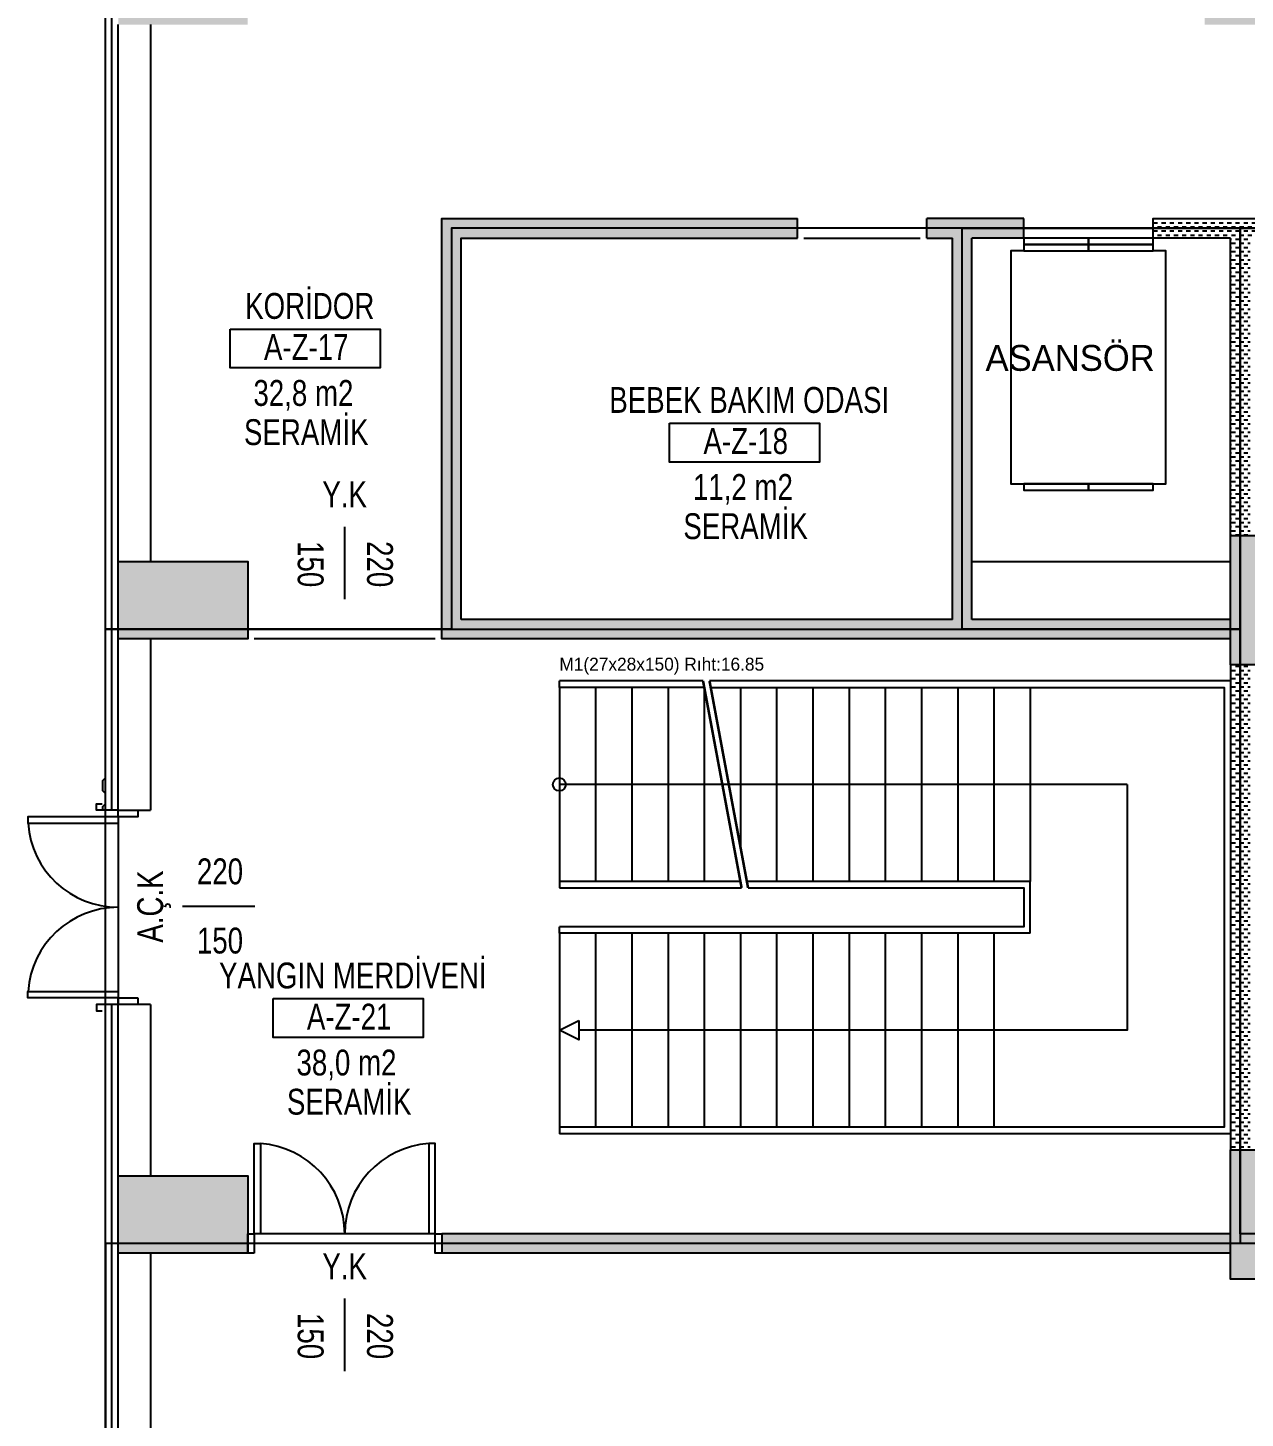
# Model space of a CAD drawing. Header units: centimetres. Extents: x -277999 to 283551, y -705288 to -693449.
# Drawn here: x 259877 to 260818, y -699218 to -698143 of the extents above; entities that cross this region are included whole.
import ezdxf
from ezdxf.enums import TextEntityAlignment as Align

# ---------------------------------------------------------------- set-up
doc = ezdxf.new("R2010")
doc.units = ezdxf.units.CM
doc.layers.add('A-DOOR', color=193, linetype='Continuous')
doc.layers.add('MKDU0', color=8, linetype='Continuous')

msp = doc.modelspace()

# ---------------------------------------------------------------- hatches: boundary and pattern name
at = {"layer": 'MKDU0'}
h = msp.add_hatch(dxfattribs=at)
h.set_pattern_fill('ANSI33')
h.paths.add_polyline_path([(260866.6, -698635.4), (260806.6, -698635.4), (260806.6, -698535.4), (260866.6, -698535.4), (260866.6, -698635.4)])
h.paths.add_polyline_path([(259946.6, -698615.4), (259946.6, -698555.4), (260046.6, -698555.4), (260046.6, -698615.4), (259946.6, -698615.4)])
h.paths.add_polyline_path([(261626.6, -698615.4), (261626.6, -698555.4), (261726.6, -698555.4), (261726.6, -698615.4), (261626.6, -698615.4)])
h.paths.add_polyline_path([(260866.6, -699585.4), (260806.6, -699585.4), (260806.6, -699485.4), (260866.6, -699485.4), (260866.6, -699585.4)])
h.paths.add_polyline_path([(260866.6, -699110.4), (260806.6, -699110.4), (260806.6, -699010.4), (260866.6, -699010.4), (260866.6, -699110.4)])
h.paths.add_polyline_path([(260866.6, -697685.4), (260806.6, -697685.4), (260806.6, -697585.4), (260866.6, -697585.4), (260866.6, -697685.4)])
h.paths.add_polyline_path([(260866.6, -697210.4), (260806.6, -697210.4), (260806.6, -697110.4), (260866.6, -697110.4), (260866.6, -697210.4)])
h.paths.add_polyline_path([(260866.6, -696735.4), (260806.6, -696735.4), (260806.6, -696635.4), (260866.6, -696635.4), (260866.6, -696735.4)])
h.paths.add_polyline_path([(260866.6, -695785.4), (260806.6, -695785.4), (260806.6, -695685.4), (260866.6, -695685.4), (260866.6, -695785.4)])
h.paths.add_polyline_path([(260866.6, -695310.4), (260806.6, -695310.4), (260806.6, -695210.4), (260866.6, -695210.4), (260866.6, -695310.4)])
h.paths.add_polyline_path([(260866.6, -694835.4), (260806.6, -694835.4), (260806.6, -694735.4), (260866.6, -694735.4), (260866.6, -694835.4)])
h.paths.add_polyline_path([(259946.6, -700055.4), (259946.6, -699995.4), (260046.6, -699995.4), (260046.6, -700055.4), (259946.6, -700055.4)])
h.paths.add_polyline_path([(260786.6, -700055.4), (260786.6, -699995.4), (260886.6, -699995.4), (260886.6, -700055.4), (260786.6, -700055.4)])
h.paths.add_polyline_path([(261626.6, -700055.4), (261626.6, -699995.4), (261726.6, -699995.4), (261726.6, -700055.4), (261626.6, -700055.4)])
h.paths.add_polyline_path([(259946.6, -699565.4), (259946.6, -699505.4), (260046.6, -699505.4), (260046.6, -699565.4), (259946.6, -699565.4)])
h.paths.add_polyline_path([(261626.6, -699565.4), (261626.6, -699505.4), (261726.6, -699505.4), (261726.6, -699565.4), (261626.6, -699565.4)])
h.paths.add_polyline_path([(259946.6, -699090.4), (259946.6, -699030.4), (260046.6, -699030.4), (260046.6, -699090.4), (259946.6, -699090.4)])
h.paths.add_polyline_path([(261626.6, -699090.4), (261626.6, -699030.4), (261726.6, -699030.4), (261726.6, -699090.4), (261626.6, -699090.4)])
h.paths.add_polyline_path([(259946.6, -698140.4), (259946.6, -698080.4), (260046.6, -698080.4), (260046.6, -698140.4), (259946.6, -698140.4)])
h.paths.add_polyline_path([(260786.6, -698140.4), (260786.6, -698080.4), (260886.6, -698080.4), (260886.6, -698140.4), (260786.6, -698140.4)])
h.paths.add_polyline_path([(261626.6, -698140.4), (261626.6, -698080.4), (261726.6, -698080.4), (261726.6, -698140.4), (261626.6, -698140.4)])
h.paths.add_polyline_path([(259946.6, -697665.4), (259946.6, -697605.4), (260046.6, -697605.4), (260046.6, -697665.4), (259946.6, -697665.4)])
h.paths.add_polyline_path([(261626.6, -697665.4), (261626.6, -697605.4), (261726.6, -697605.4), (261726.6, -697665.4), (261626.6, -697665.4)])
h.paths.add_polyline_path([(259946.6, -697190.4), (259946.6, -697130.4), (260046.6, -697130.4), (260046.6, -697190.4), (259946.6, -697190.4)])
h.paths.add_polyline_path([(261626.6, -697190.4), (261626.6, -697130.4), (261726.6, -697130.4), (261726.6, -697190.4), (261626.6, -697190.4)])
h.paths.add_polyline_path([(259946.6, -696715.4), (259946.6, -696655.4), (260046.6, -696655.4), (260046.6, -696715.4), (259946.6, -696715.4)])
h.paths.add_polyline_path([(261626.6, -696715.4), (261626.6, -696655.4), (261726.6, -696655.4), (261726.6, -696715.4), (261626.6, -696715.4)])
h.paths.add_polyline_path([(259946.6, -696240.4), (259946.6, -696180.4), (260046.6, -696180.4), (260046.6, -696240.4), (259946.6, -696240.4)])
h.paths.add_polyline_path([(260786.6, -696240.4), (260786.6, -696180.4), (260886.6, -696180.4), (260886.6, -696240.4), (260786.6, -696240.4)])
h.paths.add_polyline_path([(261626.6, -696240.4), (261626.6, -696180.4), (261726.6, -696180.4), (261726.6, -696240.4), (261626.6, -696240.4)])
h.paths.add_polyline_path([(259946.6, -695765.4), (259946.6, -695705.4), (260046.6, -695705.4), (260046.6, -695765.4), (259946.6, -695765.4)])
h.paths.add_polyline_path([(261626.6, -695765.4), (261626.6, -695705.4), (261726.6, -695705.4), (261726.6, -695765.4), (261626.6, -695765.4)])
h.paths.add_polyline_path([(259946.6, -695290.4), (259946.6, -695230.4), (260046.6, -695230.4), (260046.6, -695290.4), (259946.6, -695290.4)])
h.paths.add_polyline_path([(261626.6, -695290.4), (261626.6, -695230.4), (261726.6, -695230.4), (261726.6, -695290.4), (261626.6, -695290.4)])
h.paths.add_polyline_path([(259946.6, -694815.4), (259946.6, -694755.4), (260046.6, -694755.4), (260046.6, -694815.4), (259946.6, -694815.4)])
h.paths.add_polyline_path([(261626.6, -694815.4), (261626.6, -694755.4), (261726.6, -694755.4), (261726.6, -694815.4), (261626.6, -694815.4)])
h.paths.add_polyline_path([(259946.6, -694325.4), (259946.6, -694265.4), (260046.6, -694265.4), (260046.6, -694325.4), (259946.6, -694325.4)])
h.paths.add_polyline_path([(260786.6, -694325.4), (260786.6, -694265.4), (260886.6, -694265.4), (260886.6, -694325.4), (260786.6, -694325.4)])
h.paths.add_polyline_path([(261626.6, -694325.4), (261626.6, -694265.4), (261726.6, -694265.4), (261726.6, -694325.4), (261626.6, -694325.4)])
h = msp.add_hatch(dxfattribs=at)
h.set_pattern_fill('DASH')
h.paths.add_polyline_path([(260606.6, -698305.4), (260646.6, -698305.4), (260646.6, -698290.4), (260571.6, -698290.4), (260571.6, -698305.4), (260591.6, -698305.4), (260591.6, -698600.4), (260211.6, -698600.4), (260211.6, -698305.4), (260471.6, -698305.4), (260471.6, -698290.4), (260196.6, -698290.4), (260196.6, -698615.4), (260806.6, -698615.4), (260806.6, -698600.4), (260606.6, -698600.4), (260606.6, -698305.4)])
h = msp.add_hatch(dxfattribs=at)
h.set_pattern_fill('DASH')
h.paths.add_polyline_path([(260821.6, -698305.4), (260986.6, -698305.4), (260986.6, -698290.4), (260746.6, -698290.4), (260746.6, -698305.4), (260806.6, -698305.4), (260806.6, -698535.4), (260821.6, -698535.4), (260821.6, -698305.4)])
h = msp.add_hatch(dxfattribs=at)
h.set_pattern_fill('DASH')
h.paths.add_polyline_path([(260821.6, -698635.4), (260806.6, -698635.4), (260806.6, -699010.4), (260821.6, -699010.4), (260821.6, -698635.4)])
h = msp.add_hatch(dxfattribs=at)
h.set_pattern_fill('DASH')
h.paths.add_polyline_path([(260806.6, -699075.4), (260196.6, -699075.4), (260196.6, -699090.4), (260806.6, -699090.4), (260806.6, -699075.4)])

# ---------------------------------------------------------------- linework, layer by layer
at = {"layer": 'A-DOOR'}
for p, q in [((260476.6, -698305.4), (260566.6, -698305.4)), ((260191.6, -698615.4), (260051.6, -698615.4)), ((259946.6, -698752.9), (259946.6, -698892.9)), ((260191.6, -699075.4), (260051.6, -699075.4))]:
    msp.add_line(p, q, dxfattribs=at)
for points in [[(259961.6, -698747.9), (259961.6, -698752.9), (259946.6, -698752.9), (259946.6, -698747.9)], [(259961.6, -698892.9), (259961.6, -698897.9), (259946.6, -698897.9), (259946.6, -698892.9)], [(260051.6, -699090.4), (260046.6, -699090.4), (260046.6, -699075.4), (260051.6, -699075.4)], [(260196.6, -699090.4), (260191.6, -699090.4), (260191.6, -699075.4), (260196.6, -699075.4)]]:
    msp.add_lwpolyline(points, close=True, dxfattribs=at)
for points in [[(259946.6, -698752.9), (259876.6, -698752.9), (259876.6, -698757.9), (259946.6, -698757.9)], [(259946.6, -698892.9), (259876.6, -698892.9), (259876.6, -698887.9), (259946.6, -698887.9)], [(260051.6, -699075.4), (260051.6, -699005.4), (260056.6, -699005.4), (260056.6, -699075.4)], [(260191.6, -699075.4), (260191.6, -699005.4), (260186.6, -699005.4), (260186.6, -699075.4)]]:
    msp.add_lwpolyline(points, dxfattribs=at)
for centre, start, end in [((259946.6, -698752.9), -175.904, -90), ((259946.6, -698892.9), 90, 175.904), ((260051.6, -699075.4), 0, 85.904), ((260191.6, -699075.4), 94.096, 180)]:
    msp.add_arc(centre, 70, start, end, dxfattribs=at)
at = {"layer": 'MKDU0', "color": 8}
for p, q in [((259946.6, -698555.4), (259946.6, -698140.4)), ((259971.6, -698140.4), (259971.6, -698555.4)), ((260471.6, -698305.4), (260471.6, -698290.4)), ((260646.6, -698290.4), (260571.6, -698290.4)), ((260571.6, -698305.4), (260571.6, -698290.4)), ((260591.6, -698600.4), (260591.6, -698305.4)), ((260646.6, -698305.4), (260606.6, -698305.4)), ((260606.6, -698600.4), (260606.6, -698305.4)), ((260806.6, -698305.4), (260746.6, -698305.4)), ((260806.6, -698535.4), (260806.6, -698305.4)), ((260606.6, -698555.4), (260806.6, -698555.4)), ((260591.6, -698600.4), (260211.6, -698600.4)), ((260806.6, -698600.4), (260606.6, -698600.4)), ((259946.6, -698747.9), (259946.6, -698615.4)), ((259971.6, -698615.4), (259971.6, -698747.9)), ((260806.6, -698635.4), (260806.6, -699010.4)), ((260398.7, -698647.9), (260287.6, -698647.9)), ((260399.6, -698652.9), (260287.6, -698652.9)), ((260806.6, -698647.9), (260403.7, -698647.9)), ((259946.6, -698747.9), (259936.6, -698747.9)), ((260427.6, -698802.9), (260287.6, -698802.9)), ((260287.6, -698802.9), (260287.6, -698807.9)), ((260651.6, -698802.9), (260432.6, -698802.9)), ((260651.6, -698842.9), (260651.6, -698802.9)), ((260287.6, -698842.9), (260287.6, -698837.9)), ((260651.6, -698842.9), (260287.6, -698842.9)), ((259946.6, -698897.9), (259936.6, -698897.9)), ((259936.6, -700055.4), (259936.6, -698897.9)), ((259971.6, -698897.9), (259946.6, -698897.9)), ((259946.6, -699030.4), (259946.6, -698897.9)), ((259971.6, -698897.9), (259971.6, -699030.4)), ((260287.6, -698992.9), (260287.6, -698997.9)), ((260806.6, -698997.9), (260287.6, -698997.9)), ((260046.6, -699075.4), (260046.6, -699090.4)), ((260806.6, -699075.4), (260196.6, -699075.4)), ((260196.6, -699075.4), (260196.6, -699090.4)), ((259946.6, -699505.4), (259946.6, -699090.4)), ((259971.6, -699090.4), (259971.6, -699505.4)), ((260806.6, -699090.4), (260196.6, -699090.4))]:
    msp.add_line(p, q, dxfattribs=at)
for points in [[(259936.6, -698747.9), (259936.6, -696522.9)], [(259941.6, -698747.9), (259941.6, -696522.9)], [(260806.6, -698615.4), (260196.6, -698615.4), (260196.6, -698290.4), (260471.6, -698290.4)], [(260646.6, -698305.4), (260646.6, -698290.4)], [(260746.6, -698305.4), (260746.6, -698290.4), (260986.6, -698290.4)], [(260211.6, -698600.4), (260211.6, -698305.4), (260471.6, -698305.4)], [(260571.6, -698305.4), (260591.6, -698305.4)], [(260646.6, -698315.4), (260636.6, -698315.4), (260636.6, -698495.4), (260756.6, -698495.4), (260756.6, -698315.4), (260746.6, -698315.4)], [(260287.6, -698652.9), (260287.6, -698647.9)], [(260404.6, -698652.9), (260801.6, -698652.9), (260801.6, -698992.9), (260287.6, -698992.9)], [(260287.6, -698652.9), (260287.6, -698802.9)], [(260315.6, -698652.9), (260315.6, -698802.9)], [(260343.6, -698652.9), (260343.6, -698802.9)], [(260371.6, -698652.9), (260371.6, -698802.9)], [(260399.6, -698652.9), (260399.6, -698802.9)], [(260427.6, -698652.9), (260427.6, -698776.1)], [(260455.6, -698652.9), (260455.6, -698802.9)], [(260483.6, -698652.9), (260483.6, -698802.9)], [(260511.6, -698652.9), (260511.6, -698802.9)], [(260539.6, -698652.9), (260539.6, -698802.9)], [(260567.6, -698652.9), (260567.6, -698802.9)], [(260595.6, -698652.9), (260595.6, -698802.9)], [(260623.6, -698652.9), (260623.6, -698802.9)], [(260651.6, -698652.9), (260651.6, -698802.9)], [(260806.6, -698647.9), (260806.6, -698997.9)], [(259934.6, -698747.9), (259934.6, -698744.9), (259936.6, -698742.9), (259936.6, -698734.9), (259934.6, -698732.9), (259934.6, -698724.9), (259936.6, -698722.9)], [(260726.6, -698727.9), (260287.6, -698727.9)], [(260726.6, -698727.9), (260726.6, -698917.9), (260302.6, -698917.9)], [(259946.6, -698752.9), (259946.6, -698747.9), (259929.6, -698747.9), (259929.6, -698742.9), (259934.1, -698742.9)], [(259946.6, -698747.9), (259971.6, -698747.9)], [(260287.6, -698807.9), (260428.5, -698807.9)], [(260433.5, -698807.9), (260646.6, -698807.9), (260646.6, -698837.9), (260287.6, -698837.9)], [(260287.6, -698842.9), (260287.6, -698992.9)], [(260315.6, -698842.9), (260315.6, -698992.9)], [(260343.6, -698842.9), (260343.6, -698992.9)], [(260371.6, -698842.9), (260371.6, -698992.9)], [(260399.6, -698842.9), (260399.6, -698992.9)], [(260427.6, -698842.9), (260427.6, -698992.9)], [(260455.6, -698842.9), (260455.6, -698992.9)], [(260483.6, -698842.9), (260483.6, -698992.9)], [(260511.6, -698842.9), (260511.6, -698992.9)], [(260539.6, -698842.9), (260539.6, -698992.9)], [(260567.6, -698842.9), (260567.6, -698992.9)], [(260595.6, -698842.9), (260595.6, -698992.9)], [(260623.6, -698842.9), (260623.6, -698992.9)], [(259946.6, -698892.9), (259946.6, -698897.9), (259929.6, -698897.9), (259929.6, -698902.9), (259934.1, -698902.9)], [(259941.6, -700055.4), (259941.6, -698897.9)]]:
    msp.add_lwpolyline(points, dxfattribs=at)
for points in [[(259936.6, -698607.9), (259936.6, -698132.9), (260879.1, -698132.9), (260879.1, -698050.4), (261044.1, -698050.4), (261044.1, -698132.9), (261719.1, -698132.9), (261719.1, -698297.9), (260204.1, -698297.9), (260204.1, -698607.9)], [(260204.1, -698607.9), (260599.1, -698607.9), (260599.1, -698297.9), (260204.1, -698297.9)], [(260814.1, -698607.9), (260599.1, -698607.9), (260599.1, -698297.9), (260814.1, -698297.9)], [(260814.1, -698297.9), (261266.6, -698297.9), (261266.6, -699075.4), (260814.1, -699075.4)], [(260646.6, -698305.4), (260646.6, -698310.4), (260696.6, -698310.4), (260696.6, -698305.4)], [(260696.6, -698305.4), (260696.6, -698310.4), (260746.6, -698310.4), (260746.6, -698305.4)], [(260646.6, -698310.4), (260646.6, -698315.4), (260696.6, -698315.4), (260696.6, -698310.4)], [(260696.6, -698310.4), (260696.6, -698315.4), (260746.6, -698315.4), (260746.6, -698310.4)], [(260646.6, -698495.4), (260646.6, -698500.4), (260696.6, -698500.4), (260696.6, -698495.4)], [(260696.6, -698495.4), (260696.6, -698500.4), (260746.6, -698500.4), (260746.6, -698495.4)], [(260866.6, -698635.4), (260806.6, -698635.4), (260806.6, -698535.4), (260866.6, -698535.4)], [(259946.6, -698615.4), (259946.6, -698555.4), (260046.6, -698555.4), (260046.6, -698615.4)], [(260814.1, -699082.9), (259936.6, -699082.9), (259936.6, -698607.9), (260814.1, -698607.9)], [(260302.6, -698910.4), (260302.6, -698925.4), (260287.6, -698917.9)], [(260866.6, -699110.4), (260806.6, -699110.4), (260806.6, -699010.4), (260866.6, -699010.4)], [(259946.6, -699090.4), (259946.6, -699030.4), (260046.6, -699030.4), (260046.6, -699090.4)], [(259936.6, -700065.4), (261719.1, -700065.4), (261719.1, -699082.9), (259936.6, -699082.9)]]:
    msp.add_lwpolyline(points, close=True, dxfattribs=at)
at = {"layer": 'MKDU0'}
for points in [[(260033, -698375.8), (260149, -698375.8), (260149, -698405.8), (260033, -698405.8)], [(260372.8, -698448.6), (260488.8, -698448.6), (260488.8, -698478.6), (260372.8, -698478.6)], [(260066.2, -698893.5), (260182.2, -698893.5), (260182.2, -698923.5), (260066.2, -698923.5)]]:
    msp.add_lwpolyline(points, close=True, dxfattribs=at)
for points in [[(260121.6, -698584.6), (260121.6, -698528.6)], [(260052.2, -698822.3), (259996.2, -698822.3)], [(260121.6, -699181.4), (260121.6, -699125.4)]]:
    msp.add_lwpolyline(points, dxfattribs=at)
at = {"layer": 'MKDU0', "color": 8, "const_width": 2}
for points in [[(260398.7, -698647.9), (260428.5, -698807.9)], [(260403.7, -698647.9), (260433.5, -698807.9)]]:
    msp.add_lwpolyline(points, dxfattribs=at)
at = {"layer": 'MKDU0', "color": 8}
msp.add_circle((260287.6, -698727.9), 5, dxfattribs=at)

# ---------------------------------------------------------------- texts
at = {"layer": 'MKDU0', "width": 0.8}
for s, p in [('KORİDOR', (260094.6, -698367.9)), ('A-Z-17', (260091.9, -698399.7)), ('32,8 m2', (260089.7, -698435.2)), ('BEBEK BAKIM ODASI', (260434.4, -698440.6)), ('SERAMİK', (260091.9, -698465.5)), ('A-Z-18', (260431.7, -698472.4)), ('11,2 m2', (260429.5, -698507.9)), ('SERAMİK', (260431.6, -698538.2)), ('220', (260025.2, -698805.1)), ('150', (260025.2, -698858.6)), ('YANGIN MERDİVENİ', (260127.9, -698885.6)), ('A-Z-21', (260125.1, -698917.4)), ('38,0 m2', (260123, -698952.9)), ('SERAMİK', (260125.1, -698983.2))]:
    msp.add_text(s, height=20, dxfattribs=at).set_placement(p, align=Align.CENTER)
for p in [(260121.6, -698503.6), (260121.6, -699100.4)]:
    msp.add_text('Y.K', height=20, dxfattribs=at).set_placement(p, align=Align.MIDDLE_CENTER)
for s, p in [('150', (260085.3, -698557.6)), ('220', (260138.9, -698557.6)), ('150', (260085.3, -699154.4)), ('220', (260138.9, -699154.4))]:
    msp.add_text(s, height=20, rotation=270, dxfattribs=at).set_placement(p, align=Align.CENTER)
msp.add_text('A.Ç.K', height=20, rotation=90, dxfattribs=at).set_placement((259971.2, -698822.3), align=Align.MIDDLE_CENTER)
at = {"layer": 'MKDU0', "color": 8}
for s, insert, char_height, attachment_point in [('ASANSÖR', (260682.5, -698388.1), 20, 2), ('M1(27x28x150) Rıht:16.85', (260287.6, -698642.9), 10, 7)]:
    msp.add_mtext(s, dxfattribs=dict(at, insert=insert, char_height=char_height, attachment_point=attachment_point))

doc.saveas('drawing.dxf')
